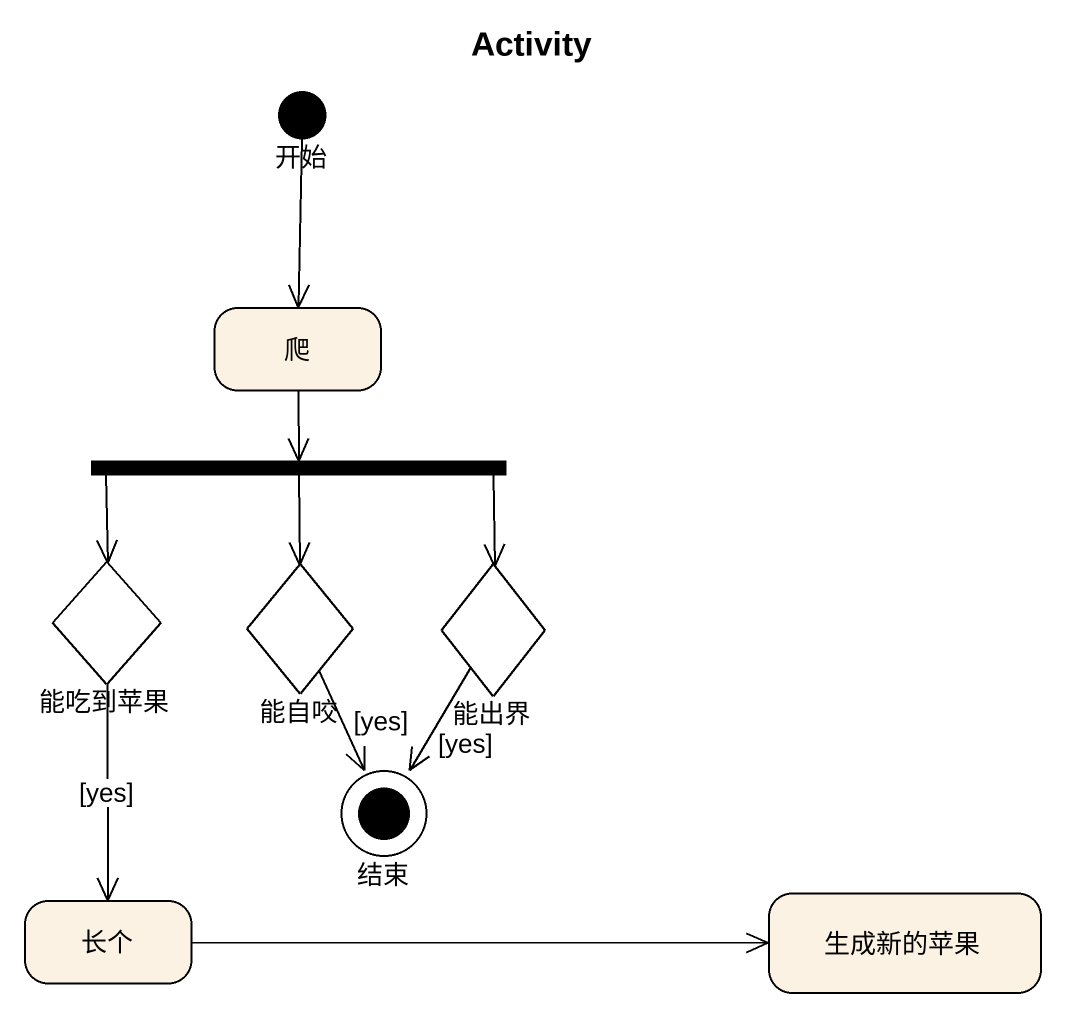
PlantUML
@startuml
title Activity
hide empty description
state 开始 <<start>>
state 爬
state fork1 <<fork>>
state 能吃到苹果 <<choice>>
state 能自咬 <<choice>>
state 能出界 <<choice>>
state 结束 <<end>>
state 长个
state 生成新的苹果
开始 --> 爬
爬 --> fork1
fork1 --> 能吃到苹果
fork1 --> 能自咬
fork1 --> 能出界
能吃到苹果 --> 长个 : [yes]
能自咬 --> 结束 : [yes]
能出界 --> 结束 : [yes]
长个 -right-> 生成新的苹果
@enduml
